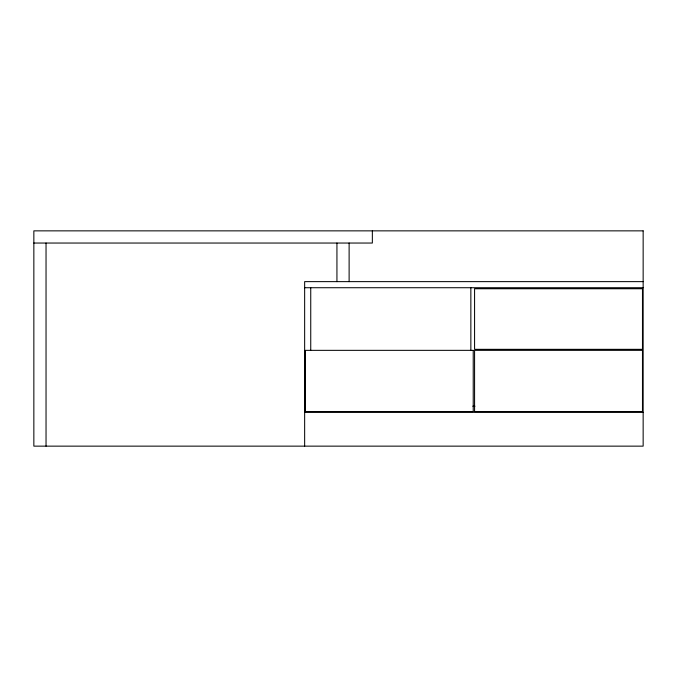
<?xml version="1.0" encoding="UTF-8"?>
<svg xmlns="http://www.w3.org/2000/svg" width="677" height="677" viewBox="0 0 677 677"><rect width="100%" height="100%" fill="white"/><g stroke="black" fill="none" stroke-linecap="round" stroke-linejoin="round"><path stroke-width="1.02" d="M33.85 243.043L372.35 243.043L372.35 230.857M643.15 281.632L304.65 281.632L304.65 446.143M304.65 287.725L643.15 287.725M472.842 406.2L474.958 406.2M304.65 412.293L643.15 412.293M470.853 287.725L470.853 350.136M349.12 243.043L349.12 281.632M336.934 243.043L336.934 281.632M310.743 287.725L310.743 350.136M46.036 243.043L46.036 446.143M643.15 230.857L33.85 230.857L33.85 446.143L643.15 446.143L643.15 230.857M642.473 288.74L474.577 288.74L474.577 349.332L642.473 349.332L642.473 288.74M473.223 350.347L305.327 350.347L305.327 411.616L473.223 411.616L473.223 350.347M642.473 350.347L474.577 350.347L474.577 411.616L642.473 411.616L642.473 350.347"/></g></svg>
